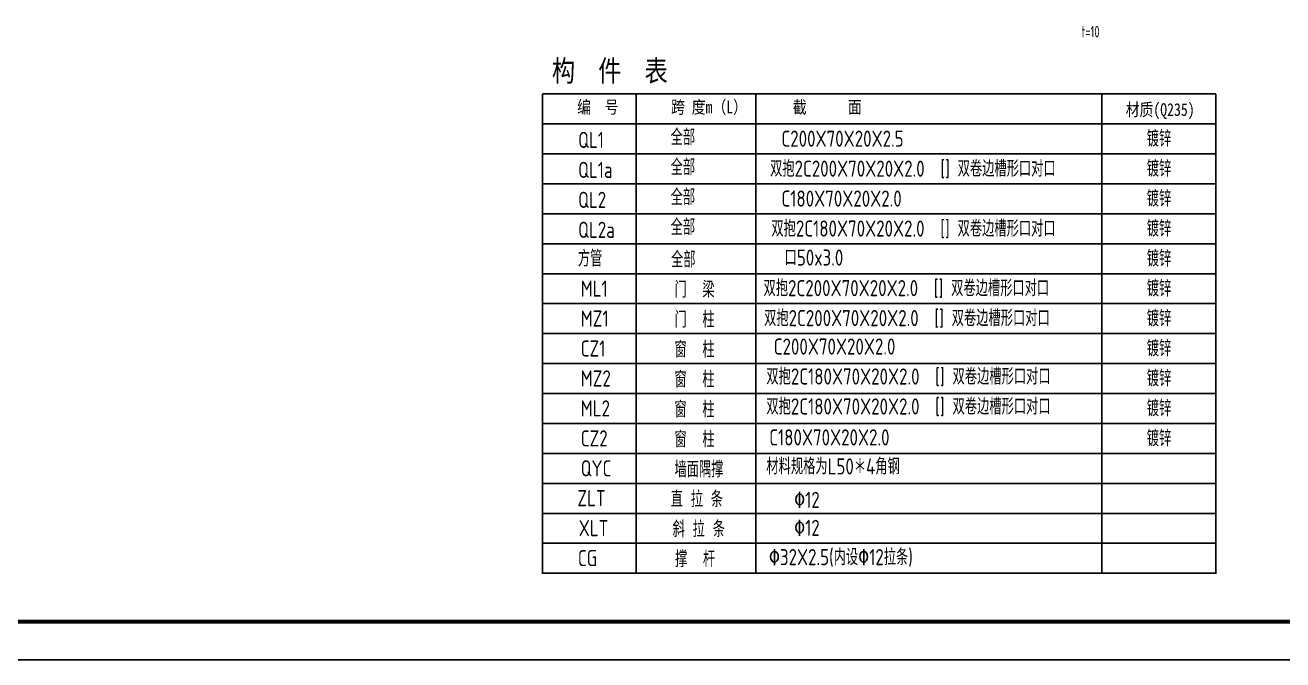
# Model space of a CAD drawing. Extents: x 19118 to 566552, y -1188739 to 92943.
# Drawn here: x 137558 to 187009, y -889388 to -864456 of the extents above; entities that cross this region are included whole.
import ezdxf

# ---------------------------------------------------------------- set-up
doc = ezdxf.new("R2010")
doc.units = 0
doc.header["$LTSCALE"] = 1000
doc.header["$MEASUREMENT"] = 0
doc.layers.get('0').update_dxf_attribs({"linetype": 'CONTINUOUS'})
for name, color, linetype in [('PUB_TEXT', 7, 'CONTINUOUS'), ('PUB_TITLE', 4, 'CONTINUOUS'), ('TEXT', 7, 'CONTINUOUS')]:
    doc.layers.add(name, color=color, linetype=linetype)
doc.styles.add('-宋体', font='SimSun.ttf')
doc.styles.add('TSSD_Rein', font='atssdeng.shx', dxfattribs={"width": 0.7, "bigfont": 'atssdchn.shx'})

# ---------------------------------------------------------------- blocks, each defined once
blk = doc.blocks.new('新块GFHGHH')
at = {"layer": 'TEXT', "lineweight": 5, "style": 'TSSD_Rein', "width": 0.7}
blk.add_text('t=10', height=300.15, dxfattribs=at).set_placement((165544.4, -782040.6, 3940.4))

msp = doc.modelspace()

# ---------------------------------------------------------------- linework, layer by layer
at = {"layer": 'PUB_TEXT'}
for p, q in [((157900.69, -867158.71), (184378.83, -867158.71)), ((157900.69, -867158.71), (184378.83, -867158.71)), ((157900.69, -867158.71), (184378.83, -867158.71)), ((157900.69, -867158.71), (184378.83, -867158.71)), ((157900.69, -867158.71), (184378.83, -867158.71)), ((161587.19, -882457.11), (161587.19, -867158.71)), ((166292.25, -882457.11), (166292.25, -867158.71)), ((179894.93, -882457.11), (179894.93, -867158.71)), ((157900.69, -868335.51), (184378.83, -868335.51)), ((157900.69, -868335.51), (184378.83, -868335.51)), ((157900.69, -869512.31), (184378.83, -869512.31)), ((157900.69, -869512.31), (184378.83, -869512.31)), ((157900.69, -870689.11), (184378.83, -870689.11)), ((157900.69, -870689.11), (184378.83, -870689.11)), ((157900.69, -871865.91), (184378.83, -871865.91)), ((157900.69, -871865.91), (184378.83, -871865.91)), ((157900.69, -873042.71), (184378.83, -873042.71)), ((157900.69, -873042.71), (184378.83, -873042.71)), ((157900.69, -874219.51), (184378.83, -874219.51)), ((157900.69, -875396.31), (184378.83, -875396.31)), ((157900.69, -876573.11), (184378.83, -876573.11)), ((157900.69, -877749.91), (184378.83, -877749.91)), ((157900.69, -878926.71), (184378.83, -878926.71)), ((157900.69, -880103.51), (184378.83, -880103.51)), ((157900.69, -881280.31), (184378.83, -881280.31)), ((157900.69, -882457.11), (184378.83, -882457.11)), ((157900.69, -882457.11), (184378.83, -882457.11)), ((157900.69, -882457.11), (184378.83, -882457.11)), ((157900.69, -882457.11), (184378.83, -882457.11)), ((157900.69, -882457.11), (184378.83, -882457.11)), ((161587.19, -885987.51), (161587.19, -882457.11)), ((166292.25, -885987.51), (166292.25, -882457.11)), ((179894.93, -885987.51), (179894.93, -882457.11)), ((157900.69, -883633.91), (184378.83, -883633.91)), ((157900.69, -883633.91), (184378.83, -883633.91)), ((157900.69, -884810.71), (184378.83, -884810.71)), ((157900.69, -884810.71), (184378.83, -884810.71)), ((157900.69, -885987.51), (184378.83, -885987.51)), ((157900.69, -885987.51), (184378.83, -885987.51))]:
    msp.add_line(p, q, dxfattribs=at)
at = {"layer": 'PUB_TEXT', "const_width": 62.17}
for points in [[(157900.69, -867158.71), (184378.83, -867158.71)], [(157900.69, -867158.71), (157900.69, -885987.51), (184378.83, -885987.51), (184378.83, -867158.71)]]:
    msp.add_lwpolyline(points, dxfattribs=at)
at = {"layer": 'PUB_TITLE'}
msp.add_lwpolyline([(77811.65, -889388.06), (235461.65, -889388.06), (235461.65, -800288.06), (77811.65, -800288.06)], close=True, dxfattribs=at)
at = {"layer": 'PUB_TITLE', "const_width": 150}
msp.add_lwpolyline([(81561.65, -887888.06), (233961.65, -887888.06), (233961.65, -801788.06), (81561.65, -801788.06)], close=True, dxfattribs=at)

# ---------------------------------------------------------------- block references
at = {"xscale": 1.5, "yscale": 1.5, "zscale": 1.5}
msp.add_blockref('新块GFHGHH', (-69225.81, 308125.52), dxfattribs=at)

# ---------------------------------------------------------------- texts
at = {"layer": 'PUB_TEXT', "width": 0.8}
for s, height, style, p in [('构  件  表', 835.573, '-宋体', (158271.06, -866666.11)), ('编  号', 497.365, '-宋体', (159262.23, -867923.4)), ('跨 度m（L）', 497.365, '-宋体', (162955.01, -867923.4)), ('截      面', 497.365, '-宋体', (167742.33, -867923.4)), ('材质(Q235)', 497.365, '-宋体', (180832.06, -868019.58)), ('QL1', 633.6, 'TSSD_Rein', (159302.25, -869281.18)), ('全部', 633.6, 'TSSD_Rein', (162936.76, -869174.87)), ('C200X70X20X2.5', 633.6, 'TSSD_Rein', (167294.39, -869232.11)), ('镀锌', 633.6, 'TSSD_Rein', (181658.05, -869232.51)), ('QL1a', 633.6, 'TSSD_Rein', (159302.25, -870457.98)), ('全部', 633.6, 'TSSD_Rein', (162936.76, -870351.67)), ('镀锌', 633.6, 'TSSD_Rein', (181658.05, -870409.31)), ('全部', 633.6, 'TSSD_Rein', (162936.76, -871528.47)), ('QL2', 633.6, 'TSSD_Rein', (159302.25, -871634.78)), ('C180X70X20X2.0', 633.6, 'TSSD_Rein', (167294.39, -871585.71)), ('镀锌', 633.6, 'TSSD_Rein', (181658.05, -871586.11)), ('QL2a', 633.6, 'TSSD_Rein', (159302.25, -872811.58)), ('全部', 633.6, 'TSSD_Rein', (162936.76, -872705.27)), ('镀锌', 633.6, 'TSSD_Rein', (181658.05, -872762.91)), ('方管', 633.6, 'TSSD_Rein', (159291.38, -873939.3)), ('全部', 633.6, 'TSSD_Rein', (162952.78, -873978.07)), ('口50x3.0', 633.6, 'TSSD_Rein', (167418.59, -873902.53)), ('镀锌', 633.6, 'TSSD_Rein', (181658.05, -873939.71)), ('ML1', 633.6, 'TSSD_Rein', (159402.79, -875121.29)), ('门  梁', 633.6, 'TSSD_Rein', (163088.93, -875160.06)), ('双抱2C200X70X20X2.0  [] 双卷边槽形口对口', 633.6, 'TSSD_Rein', (166591.64, -875103.76)), ('镀锌', 633.6, 'TSSD_Rein', (181658.05, -875116.51)), ('MZ1', 633.6, 'TSSD_Rein', (159402.79, -876298.09)), ('门  柱', 633.6, 'TSSD_Rein', (163088.93, -876336.86)), ('双抱2C200X70X20X2.0  [] 双卷边槽形口对口', 633.6, 'TSSD_Rein', (166613.71, -876280.56)), ('镀锌', 633.6, 'TSSD_Rein', (181658.05, -876293.31)), ('C200X70X20X2.0', 633.6, 'TSSD_Rein', (166991.19, -877398.42)), ('CZ1', 633.6, 'TSSD_Rein', (159402.79, -877474.89)), ('窗  柱', 633.6, 'TSSD_Rein', (163088.93, -877513.66)), ('镀锌', 633.6, 'TSSD_Rein', (181658.05, -877470.11)), ('MZ2', 633.6, 'TSSD_Rein', (159402.79, -878651.69)), ('窗  柱', 633.6, 'TSSD_Rein', (163088.93, -878690.46)), ('双抱2C180X70X20X2.0  [] 双卷边槽形口对口', 633.6, 'TSSD_Rein', (166701.2, -878575.22)), ('镀锌', 633.6, 'TSSD_Rein', (181658.05, -878646.91)), ('ML2', 633.6, 'TSSD_Rein', (159402.79, -879828.49)), ('窗  柱', 633.6, 'TSSD_Rein', (163088.93, -879867.26)), ('双抱2C180X70X20X2.0  [] 双卷边槽形口对口', 633.6, 'TSSD_Rein', (166701.2, -879752.02)), ('镀锌', 633.6, 'TSSD_Rein', (181658.05, -879823.71)), ('CZ2', 633.6, 'TSSD_Rein', (159402.79, -881005.29)), ('窗  柱', 633.6, 'TSSD_Rein', (163088.93, -881044.06)), ('C180X70X20X2.0', 633.6, 'TSSD_Rein', (166814.11, -880966.43)), ('镀锌', 633.6, 'TSSD_Rein', (181658.05, -881000.51)), ('QYC', 633.6, 'TSSD_Rein', (159402.79, -882182.09)), ('墙面隅撑', 633.6, 'TSSD_Rein', (163088.93, -882220.86)), ('材料规格为L50＊4角钢', 633.6, 'TSSD_Rein', (166701.2, -882105.62)), ('直 拉 条', 633.6, 'TSSD_Rein', (162936.76, -883392.89)), ('ZLT ', 633.6, 'TSSD_Rein', (159271.23, -883354.11)), ('%%13012', 633.6, 'TSSD_Rein', (167791.89, -883421.49)), ('XLT ', 633.6, 'TSSD_Rein', (159323.2, -884530.91)), ('斜 拉 条', 633.6, 'TSSD_Rein', (163014.36, -884569.69)), ('%%13012', 633.6, 'TSSD_Rein', (167791.89, -884521.22)), ('CG ', 633.6, 'TSSD_Rein', (159291.38, -885707.3)), ('撑  杆', 633.6, 'TSSD_Rein', (163111.36, -885746.08)), ('%%13032X2.5(内设%%13012拉条)', 633.6, 'TSSD_Rein', (166801.95, -885670.53))]:
    msp.add_text(s, height=height, dxfattribs=dict(at, style=style)).set_placement(p)
at = {"layer": 'PUB_TEXT', "color": 4, "style": 'TSSD_Rein', "width": 0.8}
for s, p in [('双抱2C200X70X20X2.0  [] 双卷边槽形口对口', (166848.49, -870408.91)), ('双抱2C180X70X20X2.0  [] 双卷边槽形口对口', (166898.85, -872762.51))]:
    msp.add_text(s, height=633.6, dxfattribs=at).set_placement(p)

doc.saveas('drawing.dxf')
